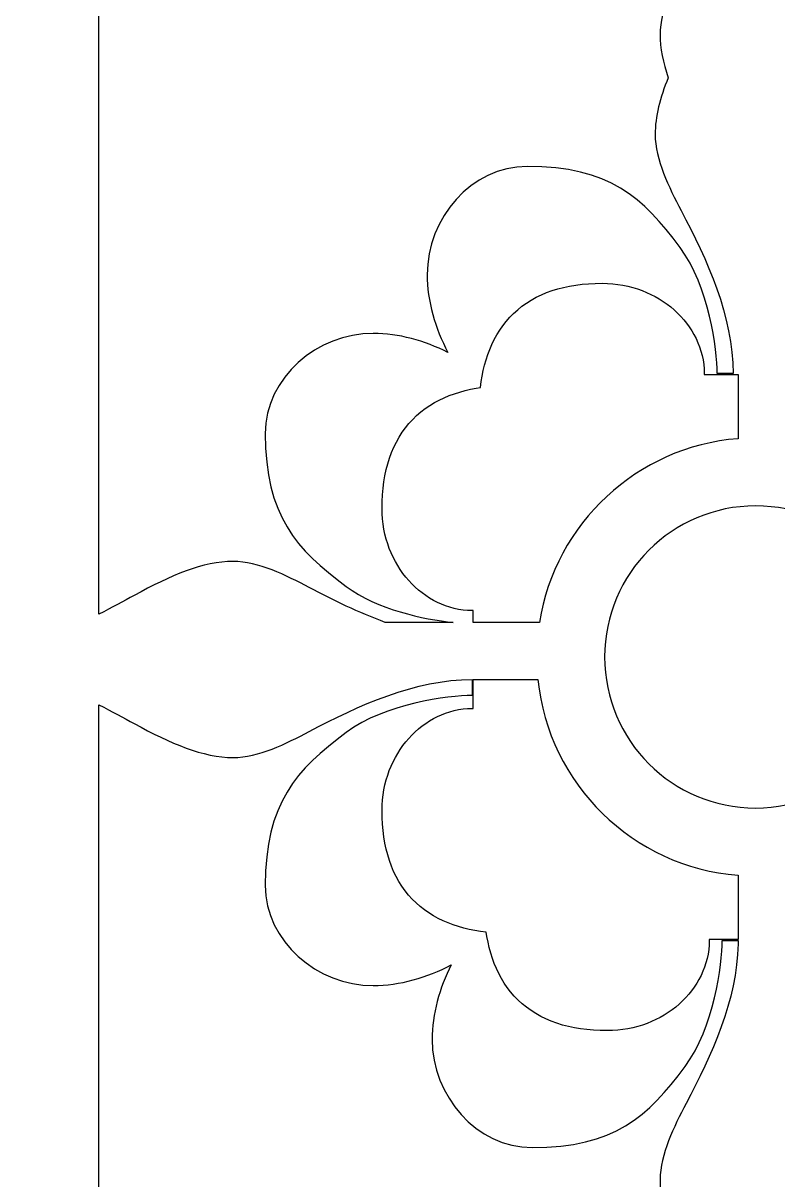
# Model space of a CAD drawing. Header units: centimetres. Extents: x -9.9 to 7.5, y -9.5 to 6.6.
# Drawn here: x 5.596 to 6.441, y -0.223 to 1.072 of the extents above; entities that cross this region are included whole.
import ezdxf

# ---------------------------------------------------------------- set-up
doc = ezdxf.new("R2010")
doc.units = ezdxf.units.CM
doc.header["$MEASUREMENT"] = 0
doc.layers.add('layer 1', color=7, linetype='Continuous')

msp = doc.modelspace()

# ---------------------------------------------------------------- linework, layer by layer
at = {"layer": 'layer 1', "color": 242}
for points, knots in [([(-0.77341, -9.47414), (-0.77341, -9.47414), (-0.77341, 6.55374), (-0.77341, 6.55374), (-0.77341, 6.55374), (-0.77341, 6.55374), (7.53147, 6.55374), (7.53147, 6.55374), (7.53147, 6.55374), (7.53147, 6.55374), (7.53147, -9.47414), (7.53147, -9.47414), (7.53147, -9.47414), (7.53147, -9.47414), (-0.77341, -9.47414), (-0.77341, -9.47414)], [0, 0, 0, 0, 0.2, 0.2, 0.2, 0.2, 0.4, 0.4, 0.4, 0.4, 0.6, 0.6, 0.6, 0.6, 1, 1, 1, 1]), ([(5.68065, 1.59089), (5.68065, 1.59089), (5.68065, 0.40988), (5.68065, 0.40988), (5.68065, 0.40988), (5.69508, 0.41736), (5.70855, 0.42455), (5.72031, 0.43093), (5.72031, 0.43093), (5.76062, 0.45335), (5.79758, 0.46902), (5.83119, 0.46902), (5.83119, 0.46902), (5.85919, 0.46902), (5.89056, 0.45335), (5.91632, 0.43989), (5.91632, 0.43989), (5.94296, 0.42575), (5.97171, 0.41162), (6.00154, 0.40081), (6.00154, 0.40081), (6.00154, 0.40081), (6.07756, 0.40081), (6.07756, 0.40081), (6.07756, 0.40081), (6.0443, 0.40421), (5.99251, 0.41517), (5.95777, 0.44102), (5.95777, 0.44102), (5.90175, 0.48246), (5.86704, 0.52054), (5.86704, 0.6124), (5.86704, 0.6124), (5.86704, 0.67513), (5.92527, 0.72441), (5.98801, 0.72441), (5.98801, 0.72441), (6.0164, 0.72441), (6.0457, 0.71615), (6.07166, 0.70305), (6.07166, 0.70305), (6.05747, 0.72991), (6.04841, 0.76066), (6.04841, 0.7904), (6.04841, 0.7904), (6.04841, 0.85314), (6.09768, 0.91137), (6.16041, 0.91137), (6.16041, 0.91137), (6.25228, 0.91137), (6.29034, 0.87666), (6.33179, 0.82064), (6.33179, 0.82064), (6.36427, 0.77697), (6.37324, 0.7064), (6.37324, 0.67951), (6.37324, 0.67951), (6.37324, 0.67951), (6.39116, 0.67951), (6.39116, 0.67951), (6.39116, 0.67951), (6.39116, 0.74337), (6.36204, 0.8072), (6.33291, 0.86209), (6.33291, 0.86209), (6.31946, 0.88785), (6.30379, 0.91922), (6.30379, 0.94722), (6.30379, 0.94722), (6.30379, 0.96717), (6.30931, 0.9883), (6.31848, 1.0106), (6.31848, 1.0106), (6.31271, 1.0275), (6.30939, 1.04368), (6.30939, 1.05916), (6.30939, 1.05916), (6.30939, 1.08716), (6.32506, 1.11853), (6.33852, 1.14429), (6.33852, 1.14429), (6.36706, 1.19806), (6.39557, 1.26041), (6.39672, 1.32297), (6.39672, 1.32297), (6.39672, 1.32297), (6.39672, 1.32687), (6.39672, 1.32687), (6.39672, 1.32687), (6.39672, 1.32687), (6.37884, 1.32687), (6.37884, 1.32687), (6.37884, 1.32687), (6.37884, 1.29998), (6.36988, 1.22941), (6.33739, 1.18574), (6.33739, 1.18574), (6.29595, 1.12972), (6.25787, 1.09501), (6.16601, 1.09501), (6.16601, 1.09501), (6.10328, 1.09501), (6.054, 1.15324), (6.054, 1.21598), (6.054, 1.21598), (6.054, 1.24437), (6.06227, 1.27367), (6.07536, 1.29963), (6.07536, 1.29963), (6.0485, 1.28545), (6.01775, 1.27638), (5.98801, 1.27638), (5.98801, 1.27638), (5.92527, 1.27638), (5.86704, 1.32565), (5.86704, 1.38838), (5.86704, 1.38838), (5.86704, 1.48025), (5.90175, 1.51832), (5.95777, 1.55976), (5.95777, 1.55976), (6.00144, 1.59224), (6.07201, 1.60121), (6.0989, 1.60121), (6.0989, 1.60121), (6.0989, 1.60121), (6.0989, 1.61913), (6.0989, 1.61913), (6.0989, 1.61913), (6.03504, 1.61913), (5.97121, 1.59001), (5.91632, 1.56088), (5.91632, 1.56088), (5.89056, 1.54743), (5.85919, 1.53176), (5.83119, 1.53176), (5.83119, 1.53176), (5.79758, 1.53176), (5.76062, 1.54743), (5.72031, 1.56985), (5.72031, 1.56985), (5.70855, 1.57623), (5.69508, 1.58341), (5.68065, 1.59089)], [0, 0, 0, 0, 0.027027, 0.027027, 0.027027, 0.027027, 0.0540541, 0.0540541, 0.0540541, 0.0540541, 0.0810811, 0.0810811, 0.0810811, 0.0810811, 0.1081081, 0.1081081, 0.1081081, 0.1081081, 0.1351351, 0.1351351, 0.1351351, 0.1351351, 0.1621622, 0.1621622, 0.1621622, 0.1621622, 0.1891892, 0.1891892, 0.1891892, 0.1891892, 0.2162162, 0.2162162, 0.2162162, 0.2162162, 0.2432432, 0.2432432, 0.2432432, 0.2432432, 0.2702703, 0.2702703, 0.2702703, 0.2702703, 0.2972973, 0.2972973, 0.2972973, 0.2972973, 0.3243243, 0.3243243, 0.3243243, 0.3243243, 0.3513514, 0.3513514, 0.3513514, 0.3513514, 0.3783784, 0.3783784, 0.3783784, 0.3783784, 0.4054054, 0.4054054, 0.4054054, 0.4054054, 0.4324324, 0.4324324, 0.4324324, 0.4324324, 0.4594595, 0.4594595, 0.4594595, 0.4594595, 0.4864865, 0.4864865, 0.4864865, 0.4864865, 0.5135135, 0.5135135, 0.5135135, 0.5135135, 0.5405405, 0.5405405, 0.5405405, 0.5405405, 0.5675676, 0.5675676, 0.5675676, 0.5675676, 0.5945946, 0.5945946, 0.5945946, 0.5945946, 0.6216216, 0.6216216, 0.6216216, 0.6216216, 0.6486486, 0.6486486, 0.6486486, 0.6486486, 0.6756757, 0.6756757, 0.6756757, 0.6756757, 0.7027027, 0.7027027, 0.7027027, 0.7027027, 0.7297297, 0.7297297, 0.7297297, 0.7297297, 0.7567568, 0.7567568, 0.7567568, 0.7567568, 0.7837838, 0.7837838, 0.7837838, 0.7837838, 0.8108108, 0.8108108, 0.8108108, 0.8108108, 0.8378378, 0.8378378, 0.8378378, 0.8378378, 0.8648649, 0.8648649, 0.8648649, 0.8648649, 0.8918919, 0.8918919, 0.8918919, 0.8918919, 0.9189189, 0.9189189, 0.9189189, 0.9189189, 0.9459459, 0.9459459, 0.9459459, 0.9459459, 1, 1, 1, 1]), ([(6.09988, 0.40081), (6.09988, 0.40081), (6.17419, 0.40081), (6.17419, 0.40081), (6.17419, 0.40081), (6.19177, 0.51149), (6.28341, 0.59752), (6.39672, 0.6065), (6.39672, 0.6065), (6.39672, 0.6065), (6.39672, 0.67853), (6.39672, 0.67853), (6.39672, 0.67853), (6.39672, 0.67853), (6.3588, 0.67853), (6.3588, 0.67853), (6.3588, 0.67853), (6.3588, 0.67853), (6.3588, 0.6799), (6.3588, 0.6799), (6.3588, 0.6799), (6.3588, 0.6799), (6.35866, 0.68463), (6.35866, 0.68463), (6.35866, 0.68463), (6.35866, 0.68463), (6.3582, 0.68971), (6.3582, 0.68971), (6.3582, 0.68971), (6.3582, 0.68971), (6.35745, 0.69473), (6.35745, 0.69473), (6.35745, 0.69473), (6.35745, 0.69473), (6.35642, 0.69968), (6.35642, 0.69968), (6.35642, 0.69968), (6.35642, 0.69968), (6.35511, 0.70455), (6.35511, 0.70455), (6.35511, 0.70455), (6.35511, 0.70455), (6.35354, 0.70933), (6.35354, 0.70933), (6.35354, 0.70933), (6.35354, 0.70933), (6.35171, 0.71401), (6.35171, 0.71401), (6.35171, 0.71401), (6.35171, 0.71401), (6.34964, 0.71859), (6.34964, 0.71859), (6.34964, 0.71859), (6.34964, 0.71859), (6.34733, 0.72306), (6.34733, 0.72306), (6.34733, 0.72306), (6.34733, 0.72306), (6.3448, 0.7274), (6.3448, 0.7274), (6.3448, 0.7274), (6.3448, 0.7274), (6.34205, 0.73161), (6.34205, 0.73161), (6.34205, 0.73161), (6.34205, 0.73161), (6.33909, 0.7357), (6.33909, 0.7357), (6.33909, 0.7357), (6.33909, 0.7357), (6.33592, 0.73966), (6.33592, 0.73966), (6.33592, 0.73966), (6.33592, 0.73966), (6.33255, 0.74347), (6.33255, 0.74347), (6.33255, 0.74347), (6.33255, 0.74347), (6.32899, 0.74713), (6.32899, 0.74713), (6.32899, 0.74713), (6.32899, 0.74713), (6.32524, 0.75064), (6.32524, 0.75064), (6.32524, 0.75064), (6.32524, 0.75064), (6.3213, 0.75399), (6.3213, 0.75399), (6.3213, 0.75399), (6.3213, 0.75399), (6.3172, 0.75717), (6.3172, 0.75717), (6.3172, 0.75717), (6.3172, 0.75717), (6.31292, 0.76018), (6.31292, 0.76018), (6.31292, 0.76018), (6.31292, 0.76018), (6.30848, 0.76301), (6.30848, 0.76301), (6.30848, 0.76301), (6.30848, 0.76301), (6.30388, 0.76566), (6.30388, 0.76566), (6.30388, 0.76566), (6.30388, 0.76566), (6.29912, 0.76811), (6.29912, 0.76811), (6.29912, 0.76811), (6.29912, 0.76811), (6.29422, 0.77036), (6.29422, 0.77036), (6.29422, 0.77036), (6.29422, 0.77036), (6.28917, 0.77241), (6.28917, 0.77241), (6.28917, 0.77241), (6.28917, 0.77241), (6.28398, 0.77424), (6.28398, 0.77424), (6.28398, 0.77424), (6.28398, 0.77424), (6.27867, 0.77585), (6.27867, 0.77585), (6.27867, 0.77585), (6.27867, 0.77585), (6.27323, 0.77723), (6.27323, 0.77723), (6.27323, 0.77723), (6.27323, 0.77723), (6.26768, 0.77838), (6.26768, 0.77838), (6.26768, 0.77838), (6.26768, 0.77838), (6.26201, 0.77928), (6.26201, 0.77928), (6.26201, 0.77928), (6.26201, 0.77928), (6.25624, 0.77993), (6.25624, 0.77993), (6.25624, 0.77993), (6.25624, 0.77993), (6.25038, 0.78033), (6.25038, 0.78033), (6.25038, 0.78033), (6.25038, 0.78033), (6.24451, 0.78046), (6.24451, 0.78046), (6.24451, 0.78046), (6.24451, 0.78046), (6.23677, 0.78034), (6.23677, 0.78034), (6.23677, 0.78034), (6.23677, 0.78034), (6.22931, 0.77996), (6.22931, 0.77996), (6.22931, 0.77996), (6.22931, 0.77996), (6.22204, 0.77934), (6.22204, 0.77934), (6.22204, 0.77934), (6.22204, 0.77934), (6.21495, 0.77846), (6.21495, 0.77846), (6.21495, 0.77846), (6.21495, 0.77846), (6.20805, 0.77732), (6.20805, 0.77732), (6.20805, 0.77732), (6.20805, 0.77732), (6.20133, 0.77592), (6.20133, 0.77592), (6.20133, 0.77592), (6.20133, 0.77592), (6.19479, 0.77425), (6.19479, 0.77425), (6.19479, 0.77425), (6.19479, 0.77425), (6.18845, 0.7723), (6.18845, 0.7723), (6.18845, 0.7723), (6.18845, 0.7723), (6.18229, 0.77008), (6.18229, 0.77008), (6.18229, 0.77008), (6.18229, 0.77008), (6.17633, 0.76758), (6.17633, 0.76758), (6.17633, 0.76758), (6.17633, 0.76758), (6.17058, 0.7648), (6.17058, 0.7648), (6.17058, 0.7648), (6.17058, 0.7648), (6.16504, 0.76174), (6.16504, 0.76174), (6.16504, 0.76174), (6.16504, 0.76174), (6.15973, 0.75839), (6.15973, 0.75839), (6.15973, 0.75839), (6.15973, 0.75839), (6.15465, 0.75478), (6.15465, 0.75478), (6.15465, 0.75478), (6.15465, 0.75478), (6.14982, 0.75091), (6.14982, 0.75091), (6.14982, 0.75091), (6.14982, 0.75091), (6.14526, 0.74679), (6.14526, 0.74679), (6.14526, 0.74679), (6.14526, 0.74679), (6.14095, 0.74242), (6.14095, 0.74242), (6.14095, 0.74242), (6.14095, 0.74242), (6.13692, 0.73783), (6.13692, 0.73783), (6.13692, 0.73783), (6.13692, 0.73783), (6.13316, 0.73303), (6.13316, 0.73303), (6.13316, 0.73303), (6.13316, 0.73303), (6.12969, 0.72805), (6.12969, 0.72805), (6.12969, 0.72805), (6.12969, 0.72805), (6.12649, 0.72288), (6.12649, 0.72288), (6.12649, 0.72288), (6.12649, 0.72288), (6.12356, 0.71756), (6.12356, 0.71756), (6.12356, 0.71756), (6.12356, 0.71756), (6.1209, 0.71208), (6.1209, 0.71208), (6.1209, 0.71208), (6.1209, 0.71208), (6.1185, 0.70648), (6.1185, 0.70648), (6.1185, 0.70648), (6.1185, 0.70648), (6.11634, 0.70074), (6.11634, 0.70074), (6.11634, 0.70074), (6.11634, 0.70074), (6.11443, 0.69488), (6.11443, 0.69488), (6.11443, 0.69488), (6.11443, 0.69488), (6.11274, 0.68891), (6.11274, 0.68891), (6.11274, 0.68891), (6.11274, 0.68891), (6.11128, 0.68284), (6.11128, 0.68284), (6.11128, 0.68284), (6.11128, 0.68284), (6.11003, 0.67665), (6.11003, 0.67665), (6.11003, 0.67665), (6.11003, 0.67665), (6.10898, 0.67037), (6.10898, 0.67037), (6.10898, 0.67037), (6.10898, 0.67037), (6.10813, 0.66398), (6.10813, 0.66398), (6.10813, 0.66398), (6.10813, 0.66398), (6.10811, 0.6638), (6.10811, 0.6638), (6.10811, 0.6638), (6.10811, 0.6638), (6.1033, 0.66304), (6.1033, 0.66304), (6.1033, 0.66304), (6.1033, 0.66304), (6.09704, 0.66183), (6.09704, 0.66183), (6.09704, 0.66183), (6.09704, 0.66183), (6.09088, 0.6604), (6.09088, 0.6604), (6.09088, 0.6604), (6.09088, 0.6604), (6.08484, 0.65876), (6.08484, 0.65876), (6.08484, 0.65876), (6.08484, 0.65876), (6.07891, 0.65688), (6.07891, 0.65688), (6.07891, 0.65688), (6.07891, 0.65688), (6.0731, 0.65476), (6.0731, 0.65476), (6.0731, 0.65476), (6.0731, 0.65476), (6.06741, 0.65239), (6.06741, 0.65239), (6.06741, 0.65239), (6.06741, 0.65239), (6.06186, 0.64975), (6.06186, 0.64975), (6.06186, 0.64975), (6.06186, 0.64975), (6.05647, 0.64685), (6.05647, 0.64685), (6.05647, 0.64685), (6.05647, 0.64685), (6.05123, 0.64367), (6.05123, 0.64367), (6.05123, 0.64367), (6.05123, 0.64367), (6.04617, 0.64021), (6.04617, 0.64021), (6.04617, 0.64021), (6.04617, 0.64021), (6.0413, 0.63647), (6.0413, 0.63647), (6.0413, 0.63647), (6.0413, 0.63647), (6.03664, 0.63245), (6.03664, 0.63245), (6.03664, 0.63245), (6.03664, 0.63245), (6.03221, 0.62815), (6.03221, 0.62815), (6.03221, 0.62815), (6.03221, 0.62815), (6.02801, 0.62358), (6.02801, 0.62358), (6.02801, 0.62358), (6.02801, 0.62358), (6.02407, 0.61875), (6.02407, 0.61875), (6.02407, 0.61875), (6.02407, 0.61875), (6.0204, 0.61365), (6.0204, 0.61365), (6.0204, 0.61365), (6.0204, 0.61365), (6.017, 0.60832), (6.017, 0.60832), (6.017, 0.60832), (6.017, 0.60832), (6.01388, 0.60276), (6.01388, 0.60276), (6.01388, 0.60276), (6.01388, 0.60276), (6.01105, 0.59698), (6.01105, 0.59698), (6.01105, 0.59698), (6.01105, 0.59698), (6.00851, 0.59098), (6.00851, 0.59098), (6.00851, 0.59098), (6.00851, 0.59098), (6.00625, 0.58479), (6.00625, 0.58479), (6.00625, 0.58479), (6.00625, 0.58479), (6.00427, 0.5784), (6.00427, 0.5784), (6.00427, 0.5784), (6.00427, 0.5784), (6.00257, 0.57182), (6.00257, 0.57182), (6.00257, 0.57182), (6.00257, 0.57182), (6.00114, 0.56505), (6.00114, 0.56505), (6.00114, 0.56505), (6.00114, 0.56505), (5.99998, 0.5581), (5.99998, 0.5581), (5.99998, 0.5581), (5.99998, 0.5581), (5.99909, 0.55096), (5.99909, 0.55096), (5.99909, 0.55096), (5.99909, 0.55096), (5.99845, 0.54363), (5.99845, 0.54363), (5.99845, 0.54363), (5.99845, 0.54363), (5.99807, 0.5361), (5.99807, 0.5361), (5.99807, 0.5361), (5.99807, 0.5361), (5.99795, 0.5283), (5.99795, 0.5283), (5.99795, 0.5283), (5.99795, 0.5283), (5.99808, 0.52243), (5.99808, 0.52243), (5.99808, 0.52243), (5.99808, 0.52243), (5.99848, 0.51657), (5.99848, 0.51657), (5.99848, 0.51657), (5.99848, 0.51657), (5.99913, 0.5108), (5.99913, 0.5108), (5.99913, 0.5108), (5.99913, 0.5108), (6.00003, 0.50514), (6.00003, 0.50514), (6.00003, 0.50514), (6.00003, 0.50514), (6.00117, 0.49958), (6.00117, 0.49958), (6.00117, 0.49958), (6.00117, 0.49958), (6.00255, 0.49414), (6.00255, 0.49414), (6.00255, 0.49414), (6.00255, 0.49414), (6.00417, 0.48882), (6.00417, 0.48882), (6.00417, 0.48882), (6.00417, 0.48882), (6.006, 0.48364), (6.006, 0.48364), (6.006, 0.48364), (6.006, 0.48364), (6.00804, 0.4786), (6.00804, 0.4786), (6.00804, 0.4786), (6.00804, 0.4786), (6.01029, 0.47369), (6.01029, 0.47369), (6.01029, 0.47369), (6.01029, 0.47369), (6.01275, 0.46893), (6.01275, 0.46893), (6.01275, 0.46893), (6.01275, 0.46893), (6.01539, 0.46433), (6.01539, 0.46433), (6.01539, 0.46433), (6.01539, 0.46433), (6.01822, 0.45988), (6.01822, 0.45988), (6.01822, 0.45988), (6.01822, 0.45988), (6.02124, 0.4556), (6.02124, 0.4556), (6.02124, 0.4556), (6.02124, 0.4556), (6.02442, 0.45149), (6.02442, 0.45149), (6.02442, 0.45149), (6.02442, 0.45149), (6.02777, 0.44757), (6.02777, 0.44757), (6.02777, 0.44757), (6.02777, 0.44757), (6.03127, 0.44382), (6.03127, 0.44382), (6.03127, 0.44382), (6.03127, 0.44382), (6.03493, 0.44025), (6.03493, 0.44025), (6.03493, 0.44025), (6.03493, 0.44025), (6.03875, 0.43688), (6.03875, 0.43688), (6.03875, 0.43688), (6.03875, 0.43688), (6.0427, 0.43371), (6.0427, 0.43371), (6.0427, 0.43371), (6.0427, 0.43371), (6.04679, 0.43075), (6.04679, 0.43075), (6.04679, 0.43075), (6.04679, 0.43075), (6.05101, 0.42799), (6.05101, 0.42799), (6.05101, 0.42799), (6.05101, 0.42799), (6.05536, 0.42546), (6.05536, 0.42546), (6.05536, 0.42546), (6.05536, 0.42546), (6.05982, 0.42316), (6.05982, 0.42316), (6.05982, 0.42316), (6.05982, 0.42316), (6.06439, 0.42109), (6.06439, 0.42109), (6.06439, 0.42109), (6.06439, 0.42109), (6.06907, 0.41926), (6.06907, 0.41926), (6.06907, 0.41926), (6.06907, 0.41926), (6.07386, 0.41769), (6.07386, 0.41769), (6.07386, 0.41769), (6.07386, 0.41769), (6.07873, 0.41638), (6.07873, 0.41638), (6.07873, 0.41638), (6.07873, 0.41638), (6.08368, 0.41535), (6.08368, 0.41535), (6.08368, 0.41535), (6.08368, 0.41535), (6.0887, 0.4146), (6.0887, 0.4146), (6.0887, 0.4146), (6.0887, 0.4146), (6.09378, 0.41414), (6.09378, 0.41414), (6.09378, 0.41414), (6.09378, 0.41414), (6.09851, 0.414), (6.09851, 0.414), (6.09851, 0.414), (6.09851, 0.414), (6.09988, 0.414), (6.09988, 0.414), (6.09988, 0.414), (6.09988, 0.414), (6.09988, 0.40081), (6.09988, 0.40081)], [0, 0, 0, 0, 0.0074627, 0.0074627, 0.0074627, 0.0074627, 0.0149254, 0.0149254, 0.0149254, 0.0149254, 0.0223881, 0.0223881, 0.0223881, 0.0223881, 0.0298507, 0.0298507, 0.0298507, 0.0298507, 0.0373134, 0.0373134, 0.0373134, 0.0373134, 0.0447761, 0.0447761, 0.0447761, 0.0447761, 0.0522388, 0.0522388, 0.0522388, 0.0522388, 0.0597015, 0.0597015, 0.0597015, 0.0597015, 0.0671642, 0.0671642, 0.0671642, 0.0671642, 0.0746269, 0.0746269, 0.0746269, 0.0746269, 0.0820896, 0.0820896, 0.0820896, 0.0820896, 0.0895522, 0.0895522, 0.0895522, 0.0895522, 0.0970149, 0.0970149, 0.0970149, 0.0970149, 0.1044776, 0.1044776, 0.1044776, 0.1044776, 0.1119403, 0.1119403, 0.1119403, 0.1119403, 0.119403, 0.119403, 0.119403, 0.119403, 0.1268657, 0.1268657, 0.1268657, 0.1268657, 0.1343284, 0.1343284, 0.1343284, 0.1343284, 0.141791, 0.141791, 0.141791, 0.141791, 0.1492537, 0.1492537, 0.1492537, 0.1492537, 0.1567164, 0.1567164, 0.1567164, 0.1567164, 0.1641791, 0.1641791, 0.1641791, 0.1641791, 0.1716418, 0.1716418, 0.1716418, 0.1716418, 0.1791045, 0.1791045, 0.1791045, 0.1791045, 0.1865672, 0.1865672, 0.1865672, 0.1865672, 0.1940299, 0.1940299, 0.1940299, 0.1940299, 0.2014925, 0.2014925, 0.2014925, 0.2014925, 0.2089552, 0.2089552, 0.2089552, 0.2089552, 0.2164179, 0.2164179, 0.2164179, 0.2164179, 0.2238806, 0.2238806, 0.2238806, 0.2238806, 0.2313433, 0.2313433, 0.2313433, 0.2313433, 0.238806, 0.238806, 0.238806, 0.238806, 0.2462687, 0.2462687, 0.2462687, 0.2462687, 0.2537313, 0.2537313, 0.2537313, 0.2537313, 0.261194, 0.261194, 0.261194, 0.261194, 0.2686567, 0.2686567, 0.2686567, 0.2686567, 0.2761194, 0.2761194, 0.2761194, 0.2761194, 0.2835821, 0.2835821, 0.2835821, 0.2835821, 0.2910448, 0.2910448, 0.2910448, 0.2910448, 0.2985075, 0.2985075, 0.2985075, 0.2985075, 0.3059701, 0.3059701, 0.3059701, 0.3059701, 0.3134328, 0.3134328, 0.3134328, 0.3134328, 0.3208955, 0.3208955, 0.3208955, 0.3208955, 0.3283582, 0.3283582, 0.3283582, 0.3283582, 0.3358209, 0.3358209, 0.3358209, 0.3358209, 0.3432836, 0.3432836, 0.3432836, 0.3432836, 0.3507463, 0.3507463, 0.3507463, 0.3507463, 0.358209, 0.358209, 0.358209, 0.358209, 0.3656716, 0.3656716, 0.3656716, 0.3656716, 0.3731343, 0.3731343, 0.3731343, 0.3731343, 0.380597, 0.380597, 0.380597, 0.380597, 0.3880597, 0.3880597, 0.3880597, 0.3880597, 0.3955224, 0.3955224, 0.3955224, 0.3955224, 0.4029851, 0.4029851, 0.4029851, 0.4029851, 0.4104478, 0.4104478, 0.4104478, 0.4104478, 0.4179104, 0.4179104, 0.4179104, 0.4179104, 0.4253731, 0.4253731, 0.4253731, 0.4253731, 0.4328358, 0.4328358, 0.4328358, 0.4328358, 0.4402985, 0.4402985, 0.4402985, 0.4402985, 0.4477612, 0.4477612, 0.4477612, 0.4477612, 0.4552239, 0.4552239, 0.4552239, 0.4552239, 0.4626866, 0.4626866, 0.4626866, 0.4626866, 0.4701493, 0.4701493, 0.4701493, 0.4701493, 0.4776119, 0.4776119, 0.4776119, 0.4776119, 0.4850746, 0.4850746, 0.4850746, 0.4850746, 0.4925373, 0.4925373, 0.4925373, 0.4925373, 0.5, 0.5, 0.5, 0.5, 0.5074627, 0.5074627, 0.5074627, 0.5074627, 0.5149254, 0.5149254, 0.5149254, 0.5149254, 0.5223881, 0.5223881, 0.5223881, 0.5223881, 0.5298507, 0.5298507, 0.5298507, 0.5298507, 0.5373134, 0.5373134, 0.5373134, 0.5373134, 0.5447761, 0.5447761, 0.5447761, 0.5447761, 0.5522388, 0.5522388, 0.5522388, 0.5522388, 0.5597015, 0.5597015, 0.5597015, 0.5597015, 0.5671642, 0.5671642, 0.5671642, 0.5671642, 0.5746269, 0.5746269, 0.5746269, 0.5746269, 0.5820896, 0.5820896, 0.5820896, 0.5820896, 0.5895522, 0.5895522, 0.5895522, 0.5895522, 0.5970149, 0.5970149, 0.5970149, 0.5970149, 0.6044776, 0.6044776, 0.6044776, 0.6044776, 0.6119403, 0.6119403, 0.6119403, 0.6119403, 0.619403, 0.619403, 0.619403, 0.619403, 0.6268657, 0.6268657, 0.6268657, 0.6268657, 0.6343284, 0.6343284, 0.6343284, 0.6343284, 0.641791, 0.641791, 0.641791, 0.641791, 0.6492537, 0.6492537, 0.6492537, 0.6492537, 0.6567164, 0.6567164, 0.6567164, 0.6567164, 0.6641791, 0.6641791, 0.6641791, 0.6641791, 0.6716418, 0.6716418, 0.6716418, 0.6716418, 0.6791045, 0.6791045, 0.6791045, 0.6791045, 0.6865672, 0.6865672, 0.6865672, 0.6865672, 0.6940299, 0.6940299, 0.6940299, 0.6940299, 0.7014925, 0.7014925, 0.7014925, 0.7014925, 0.7089552, 0.7089552, 0.7089552, 0.7089552, 0.7164179, 0.7164179, 0.7164179, 0.7164179, 0.7238806, 0.7238806, 0.7238806, 0.7238806, 0.7313433, 0.7313433, 0.7313433, 0.7313433, 0.738806, 0.738806, 0.738806, 0.738806, 0.7462687, 0.7462687, 0.7462687, 0.7462687, 0.7537313, 0.7537313, 0.7537313, 0.7537313, 0.761194, 0.761194, 0.761194, 0.761194, 0.7686567, 0.7686567, 0.7686567, 0.7686567, 0.7761194, 0.7761194, 0.7761194, 0.7761194, 0.7835821, 0.7835821, 0.7835821, 0.7835821, 0.7910448, 0.7910448, 0.7910448, 0.7910448, 0.7985075, 0.7985075, 0.7985075, 0.7985075, 0.8059701, 0.8059701, 0.8059701, 0.8059701, 0.8134328, 0.8134328, 0.8134328, 0.8134328, 0.8208955, 0.8208955, 0.8208955, 0.8208955, 0.8283582, 0.8283582, 0.8283582, 0.8283582, 0.8358209, 0.8358209, 0.8358209, 0.8358209, 0.8432836, 0.8432836, 0.8432836, 0.8432836, 0.8507463, 0.8507463, 0.8507463, 0.8507463, 0.858209, 0.858209, 0.858209, 0.858209, 0.8656716, 0.8656716, 0.8656716, 0.8656716, 0.8731343, 0.8731343, 0.8731343, 0.8731343, 0.880597, 0.880597, 0.880597, 0.880597, 0.8880597, 0.8880597, 0.8880597, 0.8880597, 0.8955224, 0.8955224, 0.8955224, 0.8955224, 0.9029851, 0.9029851, 0.9029851, 0.9029851, 0.9104478, 0.9104478, 0.9104478, 0.9104478, 0.9179104, 0.9179104, 0.9179104, 0.9179104, 0.9253731, 0.9253731, 0.9253731, 0.9253731, 0.9328358, 0.9328358, 0.9328358, 0.9328358, 0.9402985, 0.9402985, 0.9402985, 0.9402985, 0.9477612, 0.9477612, 0.9477612, 0.9477612, 0.9552239, 0.9552239, 0.9552239, 0.9552239, 0.9626866, 0.9626866, 0.9626866, 0.9626866, 0.9701493, 0.9701493, 0.9701493, 0.9701493, 0.9776119, 0.9776119, 0.9776119, 0.9776119, 0.9850746, 0.9850746, 0.9850746, 0.9850746, 1, 1, 1, 1]), ([(6.2472, 0.36205), (6.2472, 0.45546), (6.32295, 0.53121), (6.41636, 0.53121), (6.41636, 0.53121), (6.50978, 0.53121), (6.58553, 0.45546), (6.58553, 0.36205), (6.58553, 0.36205), (6.58553, 0.26863), (6.50978, 0.19288), (6.41636, 0.19288), (6.41636, 0.19288), (6.32295, 0.19288), (6.2472, 0.26863), (6.2472, 0.36205)], [0, 0, 0, 0, 0.2, 0.2, 0.2, 0.2, 0.4, 0.4, 0.4, 0.4, 0.6, 0.6, 0.6, 0.6, 1, 1, 1, 1]), ([(5.68065, 0.3086), (5.68065, 0.3086), (5.68065, -0.87241), (5.68065, -0.87241), (5.68065, -0.87241), (5.69508, -0.86493), (5.70855, -0.85773), (5.72031, -0.85135), (5.72031, -0.85135), (5.76062, -0.82894), (5.79758, -0.81327), (5.83119, -0.81327), (5.83119, -0.81327), (5.85919, -0.81327), (5.89056, -0.82894), (5.91632, -0.84239), (5.91632, -0.84239), (5.94296, -0.85653), (5.97171, -0.87067), (6.00154, -0.88147), (6.00154, -0.88147), (6.00154, -0.88147), (6.07756, -0.88147), (6.07756, -0.88147), (6.07756, -0.88147), (6.0443, -0.87807), (5.99251, -0.86712), (5.95777, -0.84126), (5.95777, -0.84126), (5.90175, -0.79982), (5.86704, -0.76175), (5.86704, -0.66988), (5.86704, -0.66988), (5.86704, -0.60715), (5.92527, -0.55788), (5.98801, -0.55788), (5.98801, -0.55788), (6.0164, -0.55788), (6.0457, -0.56614), (6.07166, -0.57923), (6.07166, -0.57923), (6.05747, -0.55237), (6.04841, -0.52163), (6.04841, -0.49189), (6.04841, -0.49189), (6.04841, -0.42914), (6.09768, -0.37092), (6.16041, -0.37092), (6.16041, -0.37092), (6.25228, -0.37092), (6.29034, -0.40563), (6.33179, -0.46164), (6.33179, -0.46164), (6.36427, -0.50531), (6.37324, -0.57589), (6.37324, -0.60278), (6.37324, -0.60278), (6.37324, -0.60278), (6.39116, -0.60278), (6.39116, -0.60278), (6.39116, -0.60278), (6.39116, -0.53892), (6.36204, -0.47508), (6.33291, -0.4202), (6.33291, -0.4202), (6.31946, -0.39444), (6.30379, -0.36307), (6.30379, -0.33506), (6.30379, -0.33506), (6.30379, -0.31512), (6.30931, -0.29399), (6.31848, -0.27168), (6.31848, -0.27168), (6.31271, -0.25479), (6.30939, -0.2386), (6.30939, -0.22313), (6.30939, -0.22313), (6.30939, -0.19512), (6.32506, -0.16376), (6.33852, -0.13799), (6.33852, -0.13799), (6.36706, -0.08423), (6.39557, -0.02187), (6.39672, 0.04068), (6.39672, 0.04068), (6.39672, 0.04068), (6.39672, 0.04459), (6.39672, 0.04459), (6.39672, 0.04459), (6.39672, 0.04459), (6.37884, 0.04459), (6.37884, 0.04459), (6.37884, 0.04459), (6.37884, 0.0177), (6.36988, -0.05288), (6.33739, -0.09655), (6.33739, -0.09655), (6.29595, -0.15257), (6.25787, -0.18728), (6.16601, -0.18728), (6.16601, -0.18728), (6.10328, -0.18728), (6.054, -0.12905), (6.054, -0.0663), (6.054, -0.0663), (6.054, -0.03792), (6.06227, -0.00861), (6.07536, 0.01735), (6.07536, 0.01735), (6.0485, 0.00316), (6.01775, -0.00591), (5.98801, -0.00591), (5.98801, -0.00591), (5.92527, -0.00591), (5.86704, 0.04336), (5.86704, 0.10609), (5.86704, 0.10609), (5.86704, 0.19796), (5.90175, 0.23603), (5.95777, 0.27747), (5.95777, 0.27747), (6.00144, 0.30996), (6.07201, 0.31893), (6.0989, 0.31893), (6.0989, 0.31893), (6.0989, 0.31893), (6.0989, 0.33685), (6.0989, 0.33685), (6.0989, 0.33685), (6.03504, 0.33685), (5.97121, 0.30772), (5.91632, 0.27859), (5.91632, 0.27859), (5.89056, 0.26515), (5.85919, 0.24947), (5.83119, 0.24947), (5.83119, 0.24947), (5.79758, 0.24947), (5.76062, 0.26515), (5.72031, 0.28756), (5.72031, 0.28756), (5.70855, 0.29394), (5.69508, 0.30112), (5.68065, 0.3086)], [0, 0, 0, 0, 0.027027, 0.027027, 0.027027, 0.027027, 0.0540541, 0.0540541, 0.0540541, 0.0540541, 0.0810811, 0.0810811, 0.0810811, 0.0810811, 0.1081081, 0.1081081, 0.1081081, 0.1081081, 0.1351351, 0.1351351, 0.1351351, 0.1351351, 0.1621622, 0.1621622, 0.1621622, 0.1621622, 0.1891892, 0.1891892, 0.1891892, 0.1891892, 0.2162162, 0.2162162, 0.2162162, 0.2162162, 0.2432432, 0.2432432, 0.2432432, 0.2432432, 0.2702703, 0.2702703, 0.2702703, 0.2702703, 0.2972973, 0.2972973, 0.2972973, 0.2972973, 0.3243243, 0.3243243, 0.3243243, 0.3243243, 0.3513514, 0.3513514, 0.3513514, 0.3513514, 0.3783784, 0.3783784, 0.3783784, 0.3783784, 0.4054054, 0.4054054, 0.4054054, 0.4054054, 0.4324324, 0.4324324, 0.4324324, 0.4324324, 0.4594595, 0.4594595, 0.4594595, 0.4594595, 0.4864865, 0.4864865, 0.4864865, 0.4864865, 0.5135135, 0.5135135, 0.5135135, 0.5135135, 0.5405405, 0.5405405, 0.5405405, 0.5405405, 0.5675676, 0.5675676, 0.5675676, 0.5675676, 0.5945946, 0.5945946, 0.5945946, 0.5945946, 0.6216216, 0.6216216, 0.6216216, 0.6216216, 0.6486486, 0.6486486, 0.6486486, 0.6486486, 0.6756757, 0.6756757, 0.6756757, 0.6756757, 0.7027027, 0.7027027, 0.7027027, 0.7027027, 0.7297297, 0.7297297, 0.7297297, 0.7297297, 0.7567568, 0.7567568, 0.7567568, 0.7567568, 0.7837838, 0.7837838, 0.7837838, 0.7837838, 0.8108108, 0.8108108, 0.8108108, 0.8108108, 0.8378378, 0.8378378, 0.8378378, 0.8378378, 0.8648649, 0.8648649, 0.8648649, 0.8648649, 0.8918919, 0.8918919, 0.8918919, 0.8918919, 0.9189189, 0.9189189, 0.9189189, 0.9189189, 0.9459459, 0.9459459, 0.9459459, 0.9459459, 1, 1, 1, 1]), ([(6.17241, 0.33685), (6.17241, 0.33685), (6.09988, 0.33685), (6.09988, 0.33685), (6.09988, 0.33685), (6.09988, 0.33685), (6.09988, 0.30449), (6.09988, 0.30449), (6.09988, 0.30449), (6.09988, 0.30449), (6.09851, 0.30449), (6.09851, 0.30449), (6.09851, 0.30449), (6.09851, 0.30449), (6.09378, 0.30434), (6.09378, 0.30434), (6.09378, 0.30434), (6.09378, 0.30434), (6.0887, 0.30388), (6.0887, 0.30388), (6.0887, 0.30388), (6.0887, 0.30388), (6.08368, 0.30313), (6.08368, 0.30313), (6.08368, 0.30313), (6.08368, 0.30313), (6.07873, 0.3021), (6.07873, 0.3021), (6.07873, 0.3021), (6.07873, 0.3021), (6.07386, 0.30079), (6.07386, 0.30079), (6.07386, 0.30079), (6.07386, 0.30079), (6.06908, 0.29922), (6.06908, 0.29922), (6.06908, 0.29922), (6.06908, 0.29922), (6.0644, 0.2974), (6.0644, 0.2974), (6.0644, 0.2974), (6.0644, 0.2974), (6.05982, 0.29533), (6.05982, 0.29533), (6.05982, 0.29533), (6.05982, 0.29533), (6.05535, 0.29302), (6.05535, 0.29302), (6.05535, 0.29302), (6.05535, 0.29302), (6.05101, 0.29049), (6.05101, 0.29049), (6.05101, 0.29049), (6.05101, 0.29049), (6.04679, 0.28774), (6.04679, 0.28774), (6.04679, 0.28774), (6.04679, 0.28774), (6.0427, 0.28477), (6.0427, 0.28477), (6.0427, 0.28477), (6.0427, 0.28477), (6.03875, 0.2816), (6.03875, 0.2816), (6.03875, 0.2816), (6.03875, 0.2816), (6.03494, 0.27823), (6.03494, 0.27823), (6.03494, 0.27823), (6.03494, 0.27823), (6.03127, 0.27467), (6.03127, 0.27467), (6.03127, 0.27467), (6.03127, 0.27467), (6.02777, 0.27092), (6.02777, 0.27092), (6.02777, 0.27092), (6.02777, 0.27092), (6.02442, 0.26699), (6.02442, 0.26699), (6.02442, 0.26699), (6.02442, 0.26699), (6.02124, 0.26289), (6.02124, 0.26289), (6.02124, 0.26289), (6.02124, 0.26289), (6.01822, 0.25861), (6.01822, 0.25861), (6.01822, 0.25861), (6.01822, 0.25861), (6.01539, 0.25416), (6.01539, 0.25416), (6.01539, 0.25416), (6.01539, 0.25416), (6.01275, 0.24956), (6.01275, 0.24956), (6.01275, 0.24956), (6.01275, 0.24956), (6.01029, 0.2448), (6.01029, 0.2448), (6.01029, 0.2448), (6.01029, 0.2448), (6.00804, 0.2399), (6.00804, 0.2399), (6.00804, 0.2399), (6.00804, 0.2399), (6.006, 0.23485), (6.006, 0.23485), (6.006, 0.23485), (6.006, 0.23485), (6.00416, 0.22967), (6.00416, 0.22967), (6.00416, 0.22967), (6.00416, 0.22967), (6.00255, 0.22435), (6.00255, 0.22435), (6.00255, 0.22435), (6.00255, 0.22435), (6.00117, 0.21891), (6.00117, 0.21891), (6.00117, 0.21891), (6.00117, 0.21891), (6.00003, 0.21335), (6.00003, 0.21335), (6.00003, 0.21335), (6.00003, 0.21335), (5.99913, 0.20769), (5.99913, 0.20769), (5.99913, 0.20769), (5.99913, 0.20769), (5.99848, 0.20192), (5.99848, 0.20192), (5.99848, 0.20192), (5.99848, 0.20192), (5.99808, 0.19606), (5.99808, 0.19606), (5.99808, 0.19606), (5.99808, 0.19606), (5.99795, 0.1902), (5.99795, 0.1902), (5.99795, 0.1902), (5.99795, 0.1902), (5.99807, 0.18245), (5.99807, 0.18245), (5.99807, 0.18245), (5.99807, 0.18245), (5.99844, 0.17499), (5.99844, 0.17499), (5.99844, 0.17499), (5.99844, 0.17499), (5.99907, 0.16772), (5.99907, 0.16772), (5.99907, 0.16772), (5.99907, 0.16772), (5.99995, 0.16064), (5.99995, 0.16064), (5.99995, 0.16064), (5.99995, 0.16064), (6.00108, 0.15373), (6.00108, 0.15373), (6.00108, 0.15373), (6.00108, 0.15373), (6.00249, 0.14702), (6.00249, 0.14702), (6.00249, 0.14702), (6.00249, 0.14702), (6.00416, 0.14048), (6.00416, 0.14048), (6.00416, 0.14048), (6.00416, 0.14048), (6.0061, 0.13413), (6.0061, 0.13413), (6.0061, 0.13413), (6.0061, 0.13413), (6.00832, 0.12798), (6.00832, 0.12798), (6.00832, 0.12798), (6.00832, 0.12798), (6.01083, 0.12202), (6.01083, 0.12202), (6.01083, 0.12202), (6.01083, 0.12202), (6.01361, 0.11626), (6.01361, 0.11626), (6.01361, 0.11626), (6.01361, 0.11626), (6.01667, 0.11072), (6.01667, 0.11072), (6.01667, 0.11072), (6.01667, 0.11072), (6.02001, 0.10541), (6.02001, 0.10541), (6.02001, 0.10541), (6.02001, 0.10541), (6.02362, 0.10033), (6.02362, 0.10033), (6.02362, 0.10033), (6.02362, 0.10033), (6.0275, 0.09551), (6.0275, 0.09551), (6.0275, 0.09551), (6.0275, 0.09551), (6.03162, 0.09094), (6.03162, 0.09094), (6.03162, 0.09094), (6.03162, 0.09094), (6.03598, 0.08664), (6.03598, 0.08664), (6.03598, 0.08664), (6.03598, 0.08664), (6.04057, 0.08261), (6.04057, 0.08261), (6.04057, 0.08261), (6.04057, 0.08261), (6.04537, 0.07885), (6.04537, 0.07885), (6.04537, 0.07885), (6.04537, 0.07885), (6.05036, 0.07538), (6.05036, 0.07538), (6.05036, 0.07538), (6.05036, 0.07538), (6.05552, 0.07218), (6.05552, 0.07218), (6.05552, 0.07218), (6.05552, 0.07218), (6.06084, 0.06925), (6.06084, 0.06925), (6.06084, 0.06925), (6.06084, 0.06925), (6.06632, 0.06659), (6.06632, 0.06659), (6.06632, 0.06659), (6.06632, 0.06659), (6.07193, 0.06418), (6.07193, 0.06418), (6.07193, 0.06418), (6.07193, 0.06418), (6.07766, 0.06203), (6.07766, 0.06203), (6.07766, 0.06203), (6.07766, 0.06203), (6.08352, 0.06011), (6.08352, 0.06011), (6.08352, 0.06011), (6.08352, 0.06011), (6.08949, 0.05843), (6.08949, 0.05843), (6.08949, 0.05843), (6.08949, 0.05843), (6.09557, 0.05697), (6.09557, 0.05697), (6.09557, 0.05697), (6.09557, 0.05697), (6.10175, 0.05572), (6.10175, 0.05572), (6.10175, 0.05572), (6.10175, 0.05572), (6.10803, 0.05467), (6.10803, 0.05467), (6.10803, 0.05467), (6.10803, 0.05467), (6.11442, 0.05382), (6.11442, 0.05382), (6.11442, 0.05382), (6.11442, 0.05382), (6.11461, 0.0538), (6.11461, 0.0538), (6.11461, 0.0538), (6.11461, 0.0538), (6.11537, 0.04899), (6.11537, 0.04899), (6.11537, 0.04899), (6.11537, 0.04899), (6.11658, 0.04273), (6.11658, 0.04273), (6.11658, 0.04273), (6.11658, 0.04273), (6.118, 0.03657), (6.118, 0.03657), (6.118, 0.03657), (6.118, 0.03657), (6.11965, 0.03052), (6.11965, 0.03052), (6.11965, 0.03052), (6.11965, 0.03052), (6.12153, 0.02459), (6.12153, 0.02459), (6.12153, 0.02459), (6.12153, 0.02459), (6.12365, 0.01878), (6.12365, 0.01878), (6.12365, 0.01878), (6.12365, 0.01878), (6.12602, 0.0131), (6.12602, 0.0131), (6.12602, 0.0131), (6.12602, 0.0131), (6.12865, 0.00755), (6.12865, 0.00755), (6.12865, 0.00755), (6.12865, 0.00755), (6.13155, 0.00215), (6.13155, 0.00215), (6.13155, 0.00215), (6.13155, 0.00215), (6.13473, -0.00308), (6.13473, -0.00308), (6.13473, -0.00308), (6.13473, -0.00308), (6.13819, -0.00814), (6.13819, -0.00814), (6.13819, -0.00814), (6.13819, -0.00814), (6.14193, -0.01302), (6.14193, -0.01302), (6.14193, -0.01302), (6.14193, -0.01302), (6.14595, -0.01768), (6.14595, -0.01768), (6.14595, -0.01768), (6.14595, -0.01768), (6.15026, -0.02211), (6.15026, -0.02211), (6.15026, -0.02211), (6.15026, -0.02211), (6.15482, -0.0263), (6.15482, -0.0263), (6.15482, -0.0263), (6.15482, -0.0263), (6.15966, -0.03024), (6.15966, -0.03024), (6.15966, -0.03024), (6.15966, -0.03024), (6.16475, -0.03392), (6.16475, -0.03392), (6.16475, -0.03392), (6.16475, -0.03392), (6.17008, -0.03731), (6.17008, -0.03731), (6.17008, -0.03731), (6.17008, -0.03731), (6.17565, -0.04043), (6.17565, -0.04043), (6.17565, -0.04043), (6.17565, -0.04043), (6.18143, -0.04326), (6.18143, -0.04326), (6.18143, -0.04326), (6.18143, -0.04326), (6.18743, -0.04581), (6.18743, -0.04581), (6.18743, -0.04581), (6.18743, -0.04581), (6.19362, -0.04807), (6.19362, -0.04807), (6.19362, -0.04807), (6.19362, -0.04807), (6.20001, -0.05005), (6.20001, -0.05005), (6.20001, -0.05005), (6.20001, -0.05005), (6.20659, -0.05175), (6.20659, -0.05175), (6.20659, -0.05175), (6.20659, -0.05175), (6.21336, -0.05318), (6.21336, -0.05318), (6.21336, -0.05318), (6.21336, -0.05318), (6.22031, -0.05433), (6.22031, -0.05433), (6.22031, -0.05433), (6.22031, -0.05433), (6.22745, -0.05523), (6.22745, -0.05523), (6.22745, -0.05523), (6.22745, -0.05523), (6.23478, -0.05586), (6.23478, -0.05586), (6.23478, -0.05586), (6.23478, -0.05586), (6.2423, -0.05624), (6.2423, -0.05624), (6.2423, -0.05624), (6.2423, -0.05624), (6.25011, -0.05637), (6.25011, -0.05637), (6.25011, -0.05637), (6.25011, -0.05637), (6.25597, -0.05624), (6.25597, -0.05624), (6.25597, -0.05624), (6.25597, -0.05624), (6.26184, -0.05584), (6.26184, -0.05584), (6.26184, -0.05584), (6.26184, -0.05584), (6.2676, -0.05519), (6.2676, -0.05519), (6.2676, -0.05519), (6.2676, -0.05519), (6.27327, -0.05429), (6.27327, -0.05429), (6.27327, -0.05429), (6.27327, -0.05429), (6.27882, -0.05314), (6.27882, -0.05314), (6.27882, -0.05314), (6.27882, -0.05314), (6.28427, -0.05176), (6.28427, -0.05176), (6.28427, -0.05176), (6.28427, -0.05176), (6.28959, -0.05015), (6.28959, -0.05015), (6.28959, -0.05015), (6.28959, -0.05015), (6.29477, -0.04832), (6.29477, -0.04832), (6.29477, -0.04832), (6.29477, -0.04832), (6.29981, -0.04627), (6.29981, -0.04627), (6.29981, -0.04627), (6.29981, -0.04627), (6.30472, -0.04402), (6.30472, -0.04402), (6.30472, -0.04402), (6.30472, -0.04402), (6.30948, -0.04157), (6.30948, -0.04157), (6.30948, -0.04157), (6.30948, -0.04157), (6.31408, -0.03892), (6.31408, -0.03892), (6.31408, -0.03892), (6.31408, -0.03892), (6.31852, -0.03609), (6.31852, -0.03609), (6.31852, -0.03609), (6.31852, -0.03609), (6.3228, -0.03308), (6.3228, -0.03308), (6.3228, -0.03308), (6.3228, -0.03308), (6.32691, -0.0299), (6.32691, -0.0299), (6.32691, -0.0299), (6.32691, -0.0299), (6.33084, -0.02655), (6.33084, -0.02655), (6.33084, -0.02655), (6.33084, -0.02655), (6.33459, -0.02304), (6.33459, -0.02304), (6.33459, -0.02304), (6.33459, -0.02304), (6.33815, -0.01938), (6.33815, -0.01938), (6.33815, -0.01938), (6.33815, -0.01938), (6.34152, -0.01557), (6.34152, -0.01557), (6.34152, -0.01557), (6.34152, -0.01557), (6.34469, -0.01162), (6.34469, -0.01162), (6.34469, -0.01162), (6.34469, -0.01162), (6.34766, -0.00753), (6.34766, -0.00753), (6.34766, -0.00753), (6.34766, -0.00753), (6.35041, -0.00331), (6.35041, -0.00331), (6.35041, -0.00331), (6.35041, -0.00331), (6.35295, 0.00104), (6.35295, 0.00104), (6.35295, 0.00104), (6.35295, 0.00104), (6.35525, 0.0055), (6.35525, 0.0055), (6.35525, 0.0055), (6.35525, 0.0055), (6.35732, 0.01008), (6.35732, 0.01008), (6.35732, 0.01008), (6.35732, 0.01008), (6.35915, 0.01476), (6.35915, 0.01476), (6.35915, 0.01476), (6.35915, 0.01476), (6.36072, 0.01954), (6.36072, 0.01954), (6.36072, 0.01954), (6.36072, 0.01954), (6.36203, 0.02441), (6.36203, 0.02441), (6.36203, 0.02441), (6.36203, 0.02441), (6.36306, 0.02936), (6.36306, 0.02936), (6.36306, 0.02936), (6.36306, 0.02936), (6.36381, 0.03438), (6.36381, 0.03438), (6.36381, 0.03438), (6.36381, 0.03438), (6.36427, 0.03946), (6.36427, 0.03946), (6.36427, 0.03946), (6.36427, 0.03946), (6.36441, 0.04419), (6.36441, 0.04419), (6.36441, 0.04419), (6.36441, 0.04419), (6.36441, 0.04556), (6.36441, 0.04556), (6.36441, 0.04556), (6.36441, 0.04556), (6.39672, 0.04556), (6.39672, 0.04556), (6.39672, 0.04556), (6.39672, 0.04556), (6.39672, 0.11759), (6.39672, 0.11759), (6.39672, 0.11759), (6.27882, 0.12694), (6.18438, 0.21971), (6.17241, 0.33685)], [0, 0, 0, 0, 0.0074627, 0.0074627, 0.0074627, 0.0074627, 0.0149254, 0.0149254, 0.0149254, 0.0149254, 0.0223881, 0.0223881, 0.0223881, 0.0223881, 0.0298507, 0.0298507, 0.0298507, 0.0298507, 0.0373134, 0.0373134, 0.0373134, 0.0373134, 0.0447761, 0.0447761, 0.0447761, 0.0447761, 0.0522388, 0.0522388, 0.0522388, 0.0522388, 0.0597015, 0.0597015, 0.0597015, 0.0597015, 0.0671642, 0.0671642, 0.0671642, 0.0671642, 0.0746269, 0.0746269, 0.0746269, 0.0746269, 0.0820896, 0.0820896, 0.0820896, 0.0820896, 0.0895522, 0.0895522, 0.0895522, 0.0895522, 0.0970149, 0.0970149, 0.0970149, 0.0970149, 0.1044776, 0.1044776, 0.1044776, 0.1044776, 0.1119403, 0.1119403, 0.1119403, 0.1119403, 0.119403, 0.119403, 0.119403, 0.119403, 0.1268657, 0.1268657, 0.1268657, 0.1268657, 0.1343284, 0.1343284, 0.1343284, 0.1343284, 0.141791, 0.141791, 0.141791, 0.141791, 0.1492537, 0.1492537, 0.1492537, 0.1492537, 0.1567164, 0.1567164, 0.1567164, 0.1567164, 0.1641791, 0.1641791, 0.1641791, 0.1641791, 0.1716418, 0.1716418, 0.1716418, 0.1716418, 0.1791045, 0.1791045, 0.1791045, 0.1791045, 0.1865672, 0.1865672, 0.1865672, 0.1865672, 0.1940299, 0.1940299, 0.1940299, 0.1940299, 0.2014925, 0.2014925, 0.2014925, 0.2014925, 0.2089552, 0.2089552, 0.2089552, 0.2089552, 0.2164179, 0.2164179, 0.2164179, 0.2164179, 0.2238806, 0.2238806, 0.2238806, 0.2238806, 0.2313433, 0.2313433, 0.2313433, 0.2313433, 0.238806, 0.238806, 0.238806, 0.238806, 0.2462687, 0.2462687, 0.2462687, 0.2462687, 0.2537313, 0.2537313, 0.2537313, 0.2537313, 0.261194, 0.261194, 0.261194, 0.261194, 0.2686567, 0.2686567, 0.2686567, 0.2686567, 0.2761194, 0.2761194, 0.2761194, 0.2761194, 0.2835821, 0.2835821, 0.2835821, 0.2835821, 0.2910448, 0.2910448, 0.2910448, 0.2910448, 0.2985075, 0.2985075, 0.2985075, 0.2985075, 0.3059701, 0.3059701, 0.3059701, 0.3059701, 0.3134328, 0.3134328, 0.3134328, 0.3134328, 0.3208955, 0.3208955, 0.3208955, 0.3208955, 0.3283582, 0.3283582, 0.3283582, 0.3283582, 0.3358209, 0.3358209, 0.3358209, 0.3358209, 0.3432836, 0.3432836, 0.3432836, 0.3432836, 0.3507463, 0.3507463, 0.3507463, 0.3507463, 0.358209, 0.358209, 0.358209, 0.358209, 0.3656716, 0.3656716, 0.3656716, 0.3656716, 0.3731343, 0.3731343, 0.3731343, 0.3731343, 0.380597, 0.380597, 0.380597, 0.380597, 0.3880597, 0.3880597, 0.3880597, 0.3880597, 0.3955224, 0.3955224, 0.3955224, 0.3955224, 0.4029851, 0.4029851, 0.4029851, 0.4029851, 0.4104478, 0.4104478, 0.4104478, 0.4104478, 0.4179104, 0.4179104, 0.4179104, 0.4179104, 0.4253731, 0.4253731, 0.4253731, 0.4253731, 0.4328358, 0.4328358, 0.4328358, 0.4328358, 0.4402985, 0.4402985, 0.4402985, 0.4402985, 0.4477612, 0.4477612, 0.4477612, 0.4477612, 0.4552239, 0.4552239, 0.4552239, 0.4552239, 0.4626866, 0.4626866, 0.4626866, 0.4626866, 0.4701493, 0.4701493, 0.4701493, 0.4701493, 0.4776119, 0.4776119, 0.4776119, 0.4776119, 0.4850746, 0.4850746, 0.4850746, 0.4850746, 0.4925373, 0.4925373, 0.4925373, 0.4925373, 0.5, 0.5, 0.5, 0.5, 0.5074627, 0.5074627, 0.5074627, 0.5074627, 0.5149254, 0.5149254, 0.5149254, 0.5149254, 0.5223881, 0.5223881, 0.5223881, 0.5223881, 0.5298507, 0.5298507, 0.5298507, 0.5298507, 0.5373134, 0.5373134, 0.5373134, 0.5373134, 0.5447761, 0.5447761, 0.5447761, 0.5447761, 0.5522388, 0.5522388, 0.5522388, 0.5522388, 0.5597015, 0.5597015, 0.5597015, 0.5597015, 0.5671642, 0.5671642, 0.5671642, 0.5671642, 0.5746269, 0.5746269, 0.5746269, 0.5746269, 0.5820896, 0.5820896, 0.5820896, 0.5820896, 0.5895522, 0.5895522, 0.5895522, 0.5895522, 0.5970149, 0.5970149, 0.5970149, 0.5970149, 0.6044776, 0.6044776, 0.6044776, 0.6044776, 0.6119403, 0.6119403, 0.6119403, 0.6119403, 0.619403, 0.619403, 0.619403, 0.619403, 0.6268657, 0.6268657, 0.6268657, 0.6268657, 0.6343284, 0.6343284, 0.6343284, 0.6343284, 0.641791, 0.641791, 0.641791, 0.641791, 0.6492537, 0.6492537, 0.6492537, 0.6492537, 0.6567164, 0.6567164, 0.6567164, 0.6567164, 0.6641791, 0.6641791, 0.6641791, 0.6641791, 0.6716418, 0.6716418, 0.6716418, 0.6716418, 0.6791045, 0.6791045, 0.6791045, 0.6791045, 0.6865672, 0.6865672, 0.6865672, 0.6865672, 0.6940299, 0.6940299, 0.6940299, 0.6940299, 0.7014925, 0.7014925, 0.7014925, 0.7014925, 0.7089552, 0.7089552, 0.7089552, 0.7089552, 0.7164179, 0.7164179, 0.7164179, 0.7164179, 0.7238806, 0.7238806, 0.7238806, 0.7238806, 0.7313433, 0.7313433, 0.7313433, 0.7313433, 0.738806, 0.738806, 0.738806, 0.738806, 0.7462687, 0.7462687, 0.7462687, 0.7462687, 0.7537313, 0.7537313, 0.7537313, 0.7537313, 0.761194, 0.761194, 0.761194, 0.761194, 0.7686567, 0.7686567, 0.7686567, 0.7686567, 0.7761194, 0.7761194, 0.7761194, 0.7761194, 0.7835821, 0.7835821, 0.7835821, 0.7835821, 0.7910448, 0.7910448, 0.7910448, 0.7910448, 0.7985075, 0.7985075, 0.7985075, 0.7985075, 0.8059701, 0.8059701, 0.8059701, 0.8059701, 0.8134328, 0.8134328, 0.8134328, 0.8134328, 0.8208955, 0.8208955, 0.8208955, 0.8208955, 0.8283582, 0.8283582, 0.8283582, 0.8283582, 0.8358209, 0.8358209, 0.8358209, 0.8358209, 0.8432836, 0.8432836, 0.8432836, 0.8432836, 0.8507463, 0.8507463, 0.8507463, 0.8507463, 0.858209, 0.858209, 0.858209, 0.858209, 0.8656716, 0.8656716, 0.8656716, 0.8656716, 0.8731343, 0.8731343, 0.8731343, 0.8731343, 0.880597, 0.880597, 0.880597, 0.880597, 0.8880597, 0.8880597, 0.8880597, 0.8880597, 0.8955224, 0.8955224, 0.8955224, 0.8955224, 0.9029851, 0.9029851, 0.9029851, 0.9029851, 0.9104478, 0.9104478, 0.9104478, 0.9104478, 0.9179104, 0.9179104, 0.9179104, 0.9179104, 0.9253731, 0.9253731, 0.9253731, 0.9253731, 0.9328358, 0.9328358, 0.9328358, 0.9328358, 0.9402985, 0.9402985, 0.9402985, 0.9402985, 0.9477612, 0.9477612, 0.9477612, 0.9477612, 0.9552239, 0.9552239, 0.9552239, 0.9552239, 0.9626866, 0.9626866, 0.9626866, 0.9626866, 0.9701493, 0.9701493, 0.9701493, 0.9701493, 0.9776119, 0.9776119, 0.9776119, 0.9776119, 0.9850746, 0.9850746, 0.9850746, 0.9850746, 1, 1, 1, 1])]:
    msp.add_open_spline(points, degree=3, knots=knots, dxfattribs=at)

doc.saveas('drawing.dxf')
